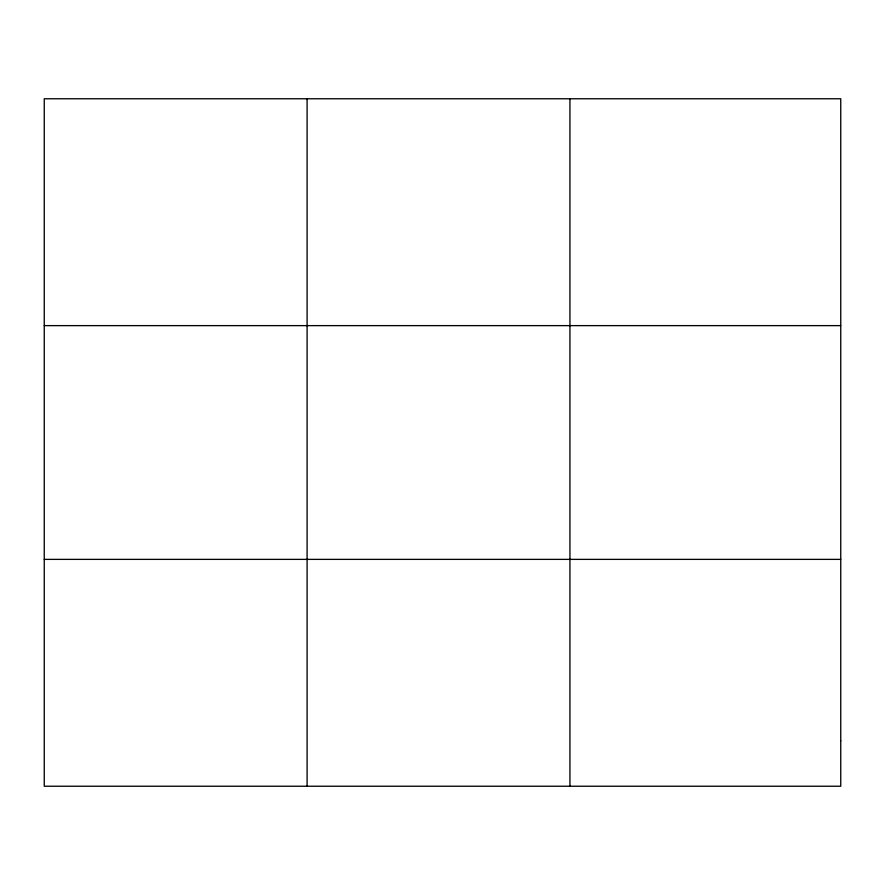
<?xml version="1.0" encoding="UTF-8"?>
<svg xmlns="http://www.w3.org/2000/svg" width="885" height="885" viewBox="0 0 885 885"><rect width="100%" height="100%" fill="white"/><g stroke="black" fill="none" stroke-linecap="round" stroke-linejoin="round"><path stroke-width="1.33" d="M307.095 98.766L307.095 786.234M569.94 98.766L569.94 786.234M44.25 325.625L840.75 325.625M44.25 559.375L840.75 559.375M840.75 740.867L840.75 786.234L44.25 786.234L44.25 98.766L840.75 98.766L840.75 740.867"/></g></svg>
